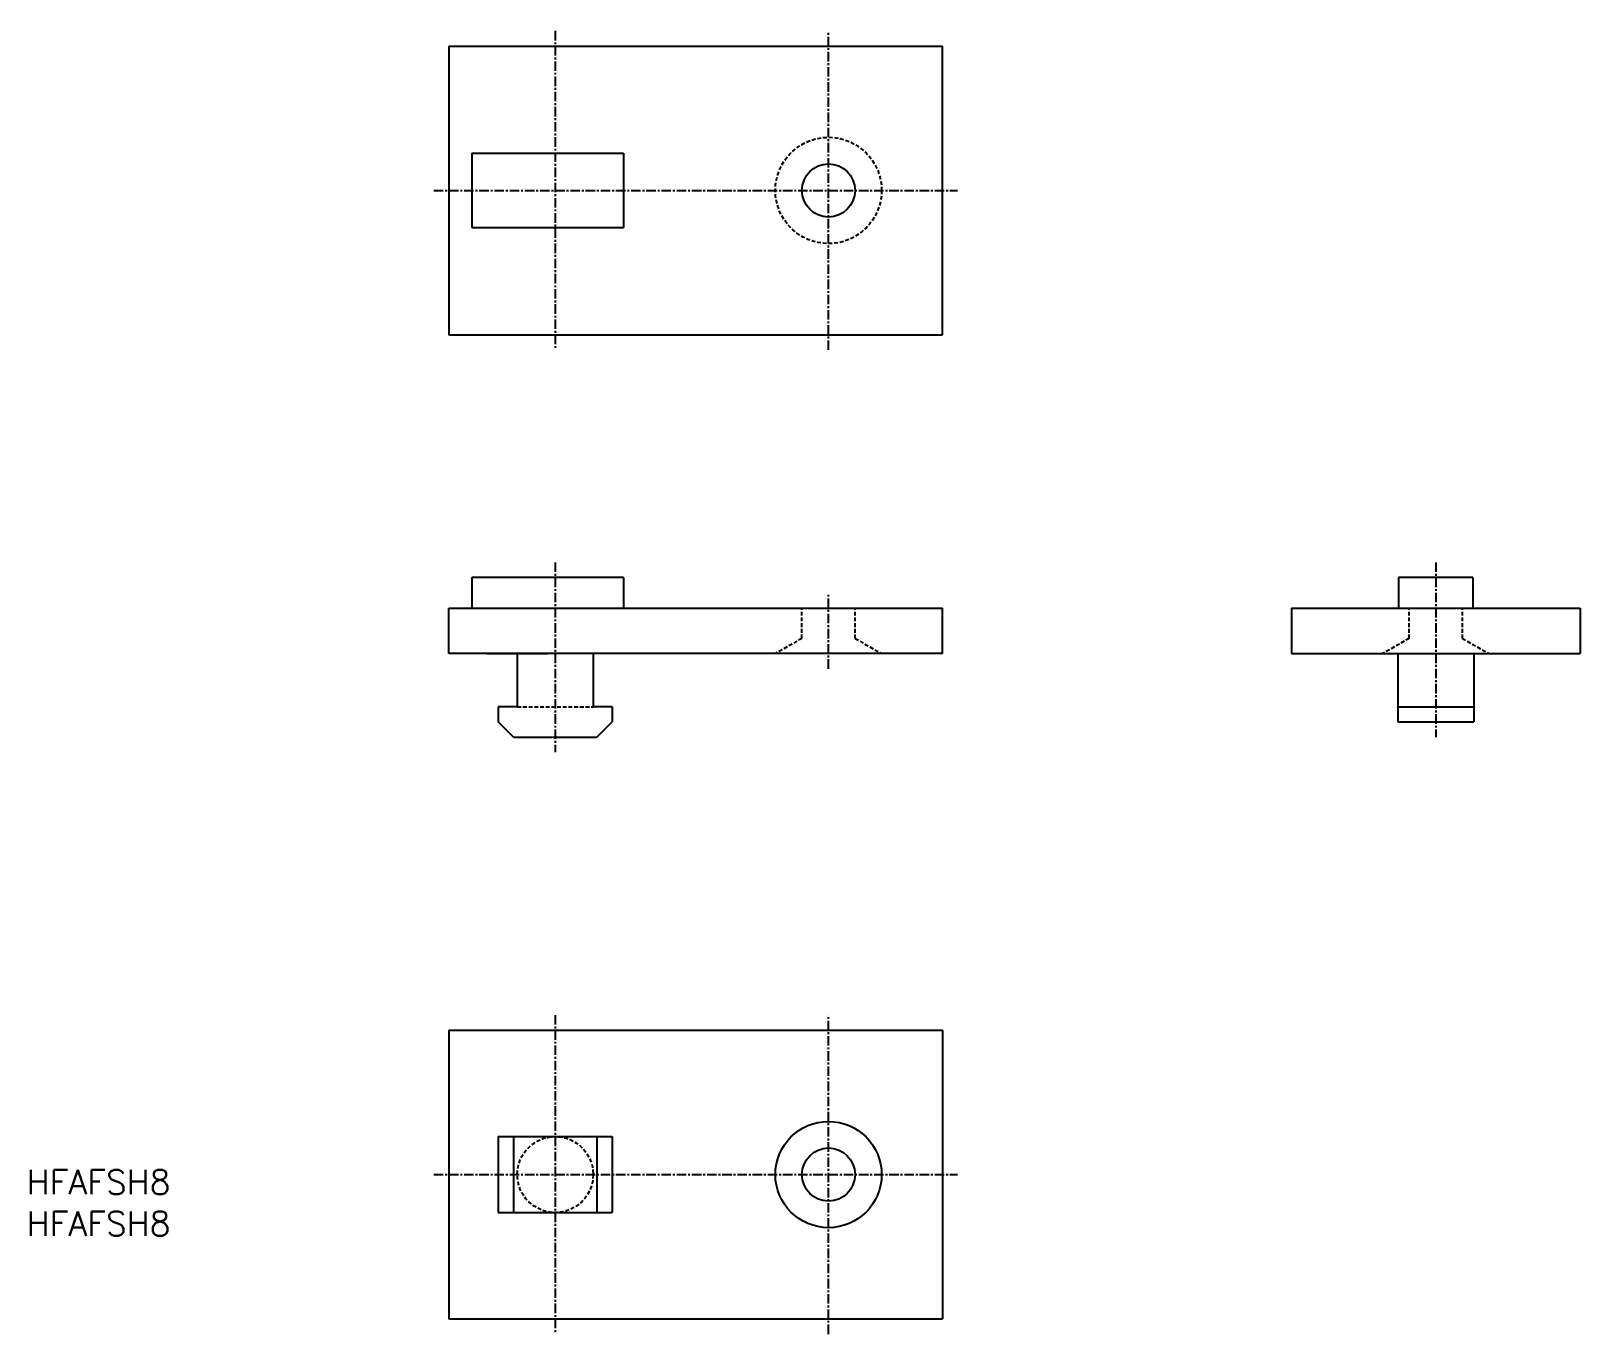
# Model space of a CAD drawing. Extents: x -55 to 149, y -90 to 82.
import ezdxf

# ---------------------------------------------------------------- set-up
doc = ezdxf.new("R2010")
doc.units = 0
doc.linetypes.add('CENTER', pattern=[2, 1.25, -0.25, 0.25, -0.25])
doc.linetypes.add('DASHED', pattern=[0.75, 0.5, -0.25])
doc.layers.get('0').update_dxf_attribs({"linetype": 'CONTINUOUS'})
doc.layers.add('CENTER', color=1, linetype='CENTER')
doc.styles.get("Standard").update_dxf_attribs({"font": 'txt.shx', "bigfont": 'bigfont.shx'})

msp = doc.modelspace()

# ---------------------------------------------------------------- linework, layer by layer
at = {"color": 7, "linetype": 'CONTINUOUS'}
for p, q in [((0, 80), (0, 42)), ((0, 80), (65, 80)), ((65, 42), (65, 80)), ((3, 65.9), (3, 56.1)), ((3, 65.9), (23, 65.9)), ((23, 65.9), (23, 56.1)), ((0, 59.9), (0, 52.1)), ((3, 56.1), (23, 56.1)), ((0, 42), (65, 42)), ((3, 10), (3, 6)), ((23, 10), (3, 10)), ((23, 10), (23, 6)), ((134.9, 10), (125.1, 10)), ((125.1, 10), (125.1, 6)), ((134.9, 10), (134.9, 6)), ((0, 6), (18, 6)), ((0, 0), (0, 6)), ((0, 6), (65, 6)), ((65, 0), (65, 6)), ((111, 6), (111, 0)), ((111, 6), (149, 6)), ((126.1, 6), (133.9, 6)), ((149, 6), (149, 0)), ((65, 0), (0, 0)), ((5, 0), (13, 0)), ((6.5, 0), (11.5, 0)), ((9, 0), (9, -7)), ((19, 0), (19, -7)), ((111, 0), (149, 0)), ((125, 0), (125, -9)), ((135, 0), (135, -9)), ((6.5, -7), (6.5, -9)), ((9, -7), (6.5, -7)), ((21.5, -7), (19, -7)), ((21.5, -7), (21.5, -9)), ((125, -7), (135, -7)), ((8.5, -11), (6.5, -9)), ((19.5, -11), (21.5, -9)), ((125, -9), (135, -9)), ((8.5, -11), (19.5, -11)), ((0, -49.62), (0, -87.62)), ((0, -49.62), (65, -49.62)), ((65, -49.62), (65, -87.62)), ((6.5, -63.62), (21.5, -63.62)), ((6.5, -63.62), (6.5, -73.62)), ((8.5, -63.62), (8.5, -73.62)), ((19.5, -63.62), (19.5, -73.62)), ((21.5, -63.62), (21.5, -73.62)), ((6.5, -73.62), (21.5, -73.62)), ((0, -87.62), (65, -87.62))]:
    msp.add_line(p, q, dxfattribs=at)
at = {"color": 3, "linetype": 'DASHED'}
for p, q in [((46.5, 2), (46.5, 6)), ((53.5, 2), (53.5, 6)), ((126.5, 2), (126.5, 6)), ((133.5, 2), (133.5, 6)), ((46.5, 2), (43, 0)), ((53.5, 2), (57, 0)), ((126.5, 2), (123, 0)), ((133.5, 2), (137, 0)), ((9, -7), (19, -7))]:
    msp.add_line(p, q, dxfattribs=at)
for centre, radius in [((50, 61), 7), ((14, -68.62), 5)]:
    msp.add_circle(centre, radius, dxfattribs=at)
at = {"color": 7, "linetype": 'CONTINUOUS'}
for centre, radius in [((50, 61), 3.5), ((50, -68.62), 7), ((50, -68.62), 3.5)]:
    msp.add_circle(centre, radius, dxfattribs=at)
at = {"layer": 'CENTER', "color": 1, "linetype": 'CENTER'}
for p, q in [((14, 82), (14, 40)), ((50, 40), (50, 82)), ((-2, 61), (67, 61)), ((14, 12), (14, -13)), ((130, 12), (130, -11)), ((50, -2), (50, 8)), ((14, -47.62), (14, -89.62)), ((50, -89.62), (50, -47.62)), ((-2, -68.62), (67, -68.62))]:
    msp.add_line(p, q, dxfattribs=at)

# ---------------------------------------------------------------- texts
at = {"color": 7, "linetype": 'CONTINUOUS'}
for p in [(-55.61, -71.2), (-55.61, -76.67)]:
    msp.add_text('HFAFSH8', height=3.2, dxfattribs=at).set_placement(p)

doc.saveas('drawing.dxf')
